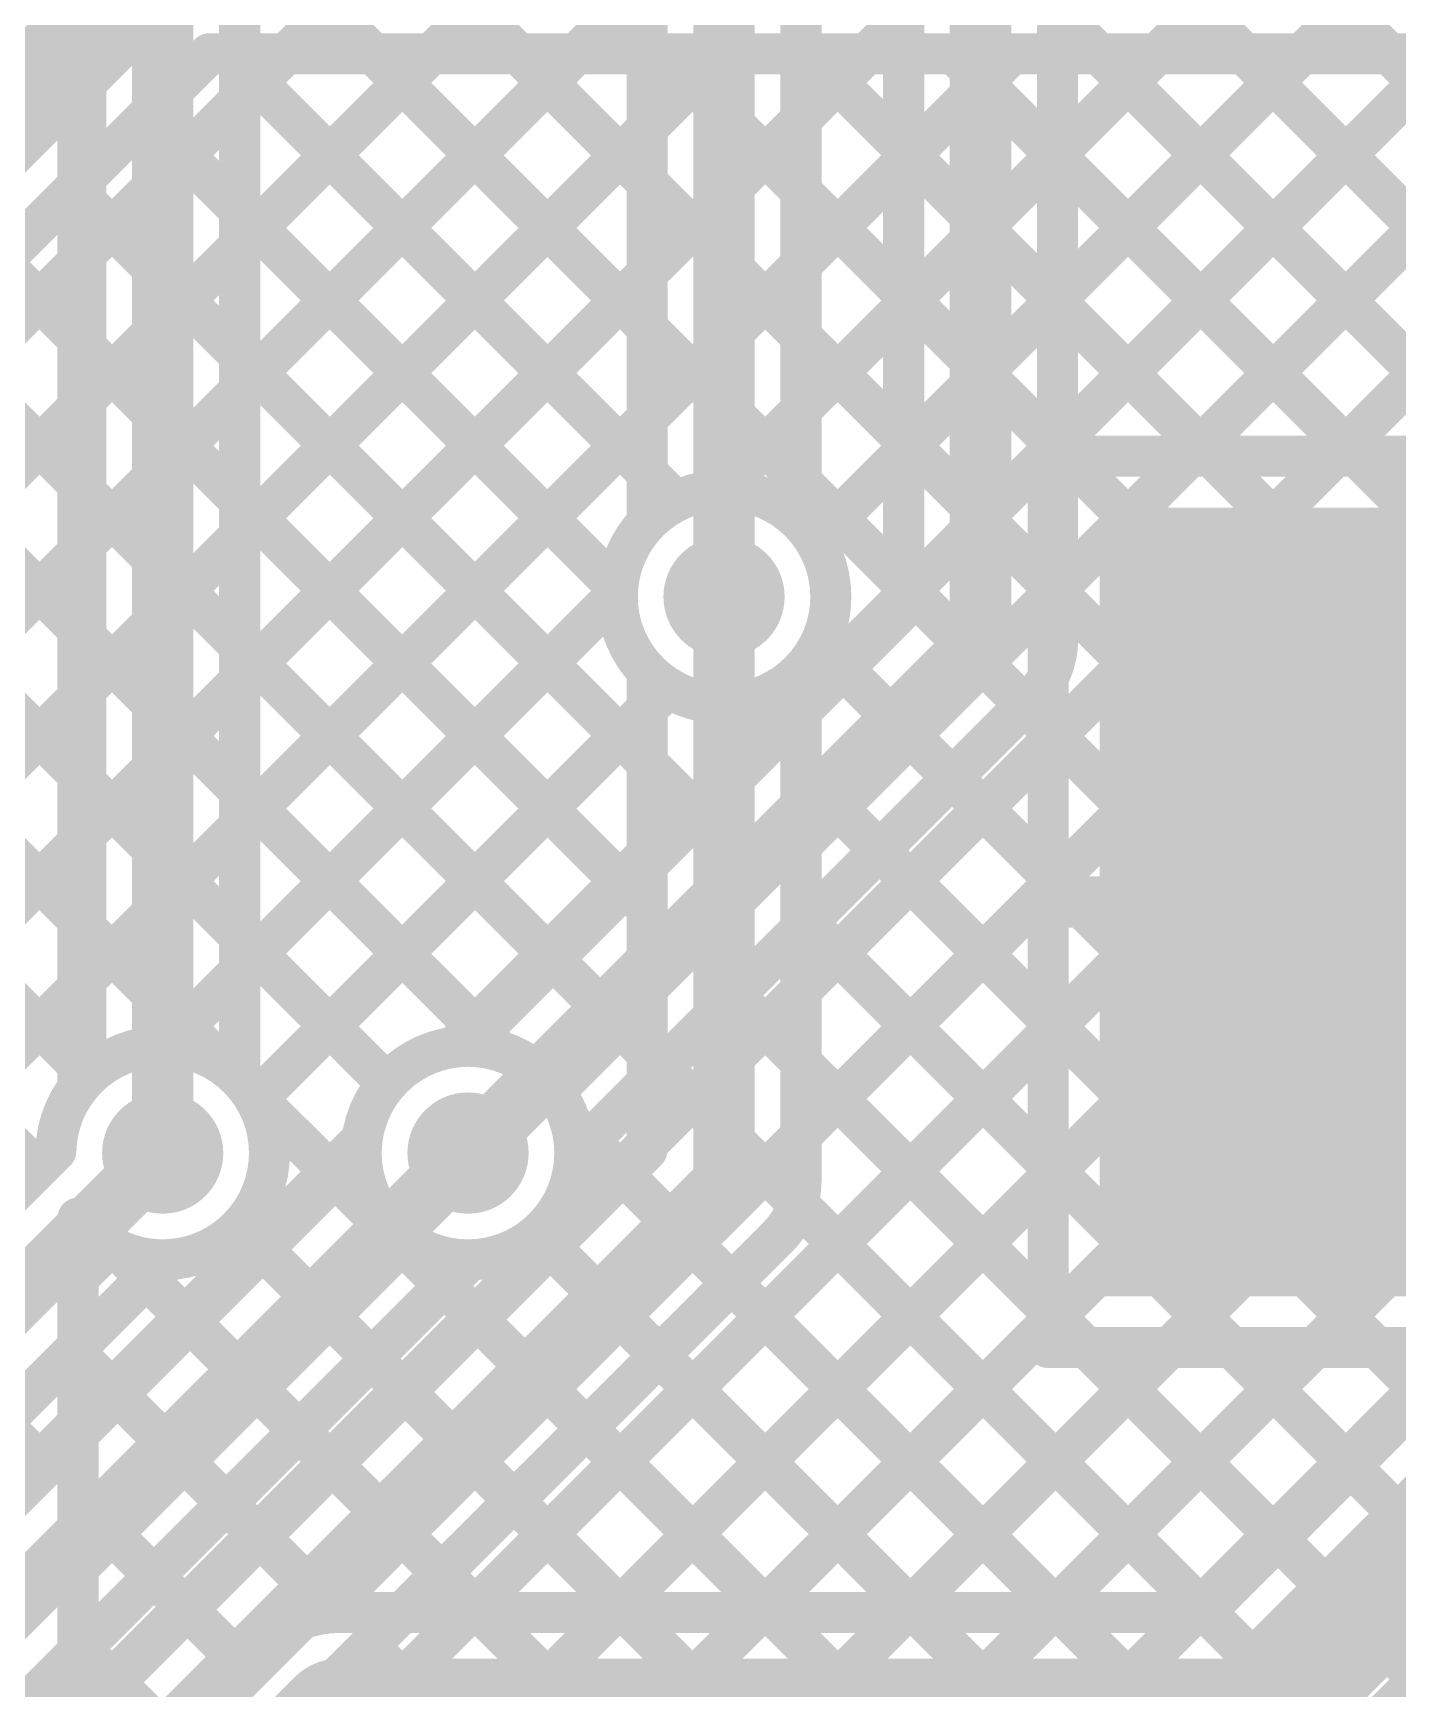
# Model space of a CAD drawing. Header units: millimetres. Extents: x -0.08 to 7.12, y -0.08 to 3.98.
# Drawn here: x 3.9977 to 4.2637, y 3.0426 to 3.3652 of the extents above; entities that cross this region are included whole.
import ezdxf

# ---------------------------------------------------------------- set-up
doc = ezdxf.new("R2010")
doc.units = ezdxf.units.MM
doc.header["$MEASUREMENT"] = 0
for name, color, linetype in [('BottomLayer', 5, 'Continuous'), ('TopLayer', 1, 'Continuous'), ('TopPaste', 8, 'Continuous'), ('TopSolder', 216, 'Continuous'), ('ViaHoleLayer', 16, 'Continuous')]:
    doc.layers.add(name, color=color, linetype=linetype)

# ---------------------------------------------------------------- blocks, each defined once
blk = doc.blocks.new('41_SMD_UFL_MODULE_39')
at = {"layer": 'TopLayer'}
blk.add_hatch(color=1, dxfattribs=at).paths.add_polyline_path([(-0.13189, 0.12244), (0.01378, 0.12244), (0.01378, -0.02323), (-0.13189, -0.02323)])
at = {"layer": 'TopPaste'}
blk.add_hatch(color=8, dxfattribs=at).paths.add_polyline_path([(-0.13189, 0.12244), (0.01378, 0.12244), (0.01378, -0.02323), (-0.13189, -0.02323)])
at = {"layer": 'TopSolder'}
blk.add_hatch(color=216, dxfattribs=at).paths.add_polyline_path([(-0.13589, 0.12644), (0.01778, 0.12644), (0.01778, -0.02723), (-0.13589, -0.02723)])

msp = doc.modelspace()

# ---------------------------------------------------------------- hatches: boundary and pattern name
at = {"layer": 'BottomLayer'}
h = msp.add_hatch(color=5, dxfattribs=at)
edge = h.paths.add_edge_path()
edge.add_arc((4.13239, 3.25539), 0.01181, 0, 360)
h = msp.add_hatch(color=5, dxfattribs=at)
edge = h.paths.add_edge_path()
edge.add_arc((4.023, 3.147), 0.01181, 0, 360)
h = msp.add_hatch(color=5, dxfattribs=at)
edge = h.paths.add_edge_path()
edge.add_arc((4.0825, 3.147), 0.01181, 0, 360)
at = {"layer": 'TopLayer'}
h = msp.add_hatch(color=1, dxfattribs=at)
edge = h.paths.add_edge_path()
edge.add_arc((4.13239, 3.25539), 0.01181, 0, 360)
h = msp.add_hatch(color=1, dxfattribs=at)
edge = h.paths.add_edge_path()
edge.add_arc((4.023, 3.147), 0.01181, 0, 360)
h = msp.add_hatch(color=1, dxfattribs=at)
edge = h.paths.add_edge_path()
edge.add_arc((4.0825, 3.147), 0.01181, 0, 360)
at = {"layer": 'ViaHoleLayer'}
h = msp.add_hatch(color=16, dxfattribs=at)
edge = h.paths.add_edge_path()
edge.add_arc((4.13239, 3.25539), 0.00591, 0, 360)
h = msp.add_hatch(color=16, dxfattribs=at)
edge = h.paths.add_edge_path()
edge.add_arc((4.023, 3.147), 0.00591, 0, 360)
h = msp.add_hatch(color=16, dxfattribs=at)
edge = h.paths.add_edge_path()
edge.add_arc((4.0825, 3.147), 0.00591, 0, 360)

# ---------------------------------------------------------------- linework, layer by layer
at = {"layer": 'BottomLayer'}
for points, const_width in [([(4.08276, 3.0575), (4.80126, 3.776)], 0.008), ([(4.11105, 3.0575), (4.82955, 3.776)], 0.008), ([(4.13933, 3.0575), (4.85783, 3.776)], 0.008), ([(4.16761, 3.0575), (4.88611, 3.776)], 0.008), ([(4.1959, 3.0575), (4.9144, 3.776)], 0.008), ([(4.0065, 3.03781), (4.60198, 3.63329)], 0.008), ([(4.19739, 3.34184), (4.48885, 3.63329)], 0.008), ([(4.19739, 3.28527), (4.54542, 3.63329)], 0.008), ([(4.19739, 3.31355), (4.51713, 3.63329)], 0.008), ([(4.19739, 3.25699), (4.5737, 3.63329)], 0.008), ([(4.05423, 3.05725), (4.62616, 3.62918)], 0.008), ([(4.13239, 3.25539), (4.13239, 3.55168)], 0.012), ([(4.18239, 3.24689), (4.18239, 3.55168)], 0.012), ([(4.0065, 3.15968), (4.0065, 3.54346)], 0.008), ([(4.11739, 3.26982), (4.11739, 3.53726)], 0.008), ([(4.14739, 3.26982), (4.14739, 3.53726)], 0.008), ([(4.16739, 3.25311), (4.16739, 3.53726)], 0.008), ([(4.19739, 3.24689), (4.19739, 3.53726)], 0.008), ([(4.008, 3.16143), (4.008, 3.533)], 0.008), ([(4.023, 3.147), (4.023, 3.533)], 0.012), ([(4.038, 3.16143), (4.038, 3.52679)], 0.008), ([(4.038, 3.44382), (4.11739, 3.36443)], 0.008), ([(4.038, 3.35215), (4.11739, 3.43154)], 0.008), ([(4.19739, 3.42585), (4.39592, 3.22732)], 0.008), ([(4.038, 3.41554), (4.11739, 3.33614)], 0.008), ([(4.038, 3.32387), (4.11739, 3.40326)], 0.008), ([(4.19739, 3.39756), (4.37917, 3.21579)], 0.008), ([(4.038, 3.38725), (4.11739, 3.30786)], 0.008), ([(4.038, 3.29558), (4.11739, 3.37498)], 0.008), ([(4.14739, 3.34841), (4.16739, 3.36841)], 0.008), ([(4.19739, 3.36928), (4.36763, 3.19904)], 0.008), ([(4.14739, 3.36271), (4.16739, 3.34271)], 0.008), ([(4.038, 3.35897), (4.11739, 3.27957)], 0.008), ([(4.038, 3.2673), (4.11739, 3.34669)], 0.008), ([(4.14739, 3.32012), (4.16739, 3.34012)], 0.008), ([(4.19739, 3.341), (4.35349, 3.1849)], 0.008), ([(4.14739, 3.33443), (4.16739, 3.31443)], 0.008), ([(4.038, 3.33068), (4.11165, 3.25704)], 0.008), ([(4.038, 3.23901), (4.11739, 3.31841)], 0.008), ([(4.14739, 3.29184), (4.16739, 3.31184)], 0.008), ([(4.19739, 3.31271), (4.33935, 3.17076)], 0.008), ([(4.14739, 3.30614), (4.16739, 3.28614)], 0.008), ([(4.038, 3.3024), (4.12734, 3.21306)], 0.008), ([(4.038, 3.21073), (4.11739, 3.29012)], 0.008), ([(4.19739, 3.28443), (4.32521, 3.15661)], 0.008), ([(4.15013, 3.26629), (4.16739, 3.28355)], 0.008), ([(4.14739, 3.27786), (4.16739, 3.25786)], 0.008), ([(4.038, 3.27411), (4.1132, 3.19891)], 0.008), ([(4.038, 3.18244), (4.11159, 3.25604)], 0.008), ([(4.07975, 3.16763), (4.16739, 3.25527)], 0.008), ([(4.19739, 3.25614), (4.31107, 3.14247)], 0.008), ([(4.08209, 3.16781), (4.16739, 3.25311)], 0.008), ([(4.0825, 3.147), (4.18239, 3.24689)], 0.012), ([(4.038, 3.24583), (4.09906, 3.18477)], 0.008), ([(4.15097, 3.246), (4.15563, 3.24134)], 0.008), ([(4.0411, 3.15726), (4.1215, 3.23766)], 0.008), ([(4.10331, 3.14659), (4.19299, 3.23628)], 0.008), ([(4.13404, 3.23465), (4.14149, 3.2272)], 0.008), ([(4.19098, 3.23427), (4.29692, 3.12833)], 0.008), ([(4.17684, 3.22013), (4.28278, 3.11419)], 0.008), ([(4.038, 3.21755), (4.08492, 3.17063)], 0.008), ([(4.1627, 3.20598), (4.26864, 3.10004)], 0.008), ([(4.22418, 3.0575), (4.36836, 3.20167)], 0.008), ([(4.235, 3.036), (4.393, 3.194)], 0.025), ([(4.22609, 3.0575), (4.3677, 3.1991)], 0.008), ([(4.14856, 3.19184), (4.2545, 3.0859)], 0.008), ([(4.038, 3.18926), (4.06671, 3.16055)], 0.008), ([(4.13441, 3.1777), (4.24035, 3.07176)], 0.008), ([(4.12027, 3.16356), (4.22621, 3.05762)], 0.008), ([(4.04006, 3.15891), (4.14148, 3.0575)], 0.008), ([(4.0065, 3.09438), (4.06187, 3.14975)], 0.008), ([(4.10613, 3.14942), (4.19805, 3.0575)], 0.008), ([(4.0065, 3.01541), (4.0065, 3.13432)], 0.008), ([(4.03806, 3.13264), (4.11319, 3.0575)], 0.008), ([(4.0065, 3.06609), (4.07045, 3.13004)], 0.008), ([(4.09605, 3.13121), (4.16976, 3.0575)], 0.008), ([(4.0065, 3.12266), (4.01274, 3.1289)], 0.008), ([(4.01433, 3.12808), (4.08491, 3.0575)], 0.008), ([(4.0065, 3.10762), (4.05664, 3.05748)], 0.008), ([(4.0065, 3.07934), (4.03847, 3.04737)], 0.008), ([(4.0575, 3.0575), (4.22609, 3.0575)], 0.008), ([(4.0065, 3.01541), (4.0423, 3.0512)], 0.008), ([(4.0065, 3.05106), (4.02433, 3.03323)], 0.008), ([(3.985, 2.9635), (4.0575, 3.036)], 0.025), ([(4.0575, 3.036), (4.235, 3.036)], 0.025)]:
    msp.add_lwpolyline(points, dxfattribs=dict(at, const_width=const_width))
for points, const_width in [([(4.16539, 3.36841, 1), (4.16939, 3.36841, 1)], 0.004), ([(4.11539, 3.36443, 1), (4.11939, 3.36443, 1)], 0.004), ([(4.14539, 3.36271, 1), (4.14939, 3.36271, 1)], 0.004), ([(4.036, 3.35897, 1), (4.04, 3.35897, 1)], 0.004), ([(4.036, 3.35215, 1), (4.04, 3.35215, 1)], 0.004), ([(4.14539, 3.34841, 1), (4.14939, 3.34841, 1)], 0.004), ([(4.11539, 3.34669, 1), (4.11939, 3.34669, 1)], 0.004), ([(4.16539, 3.34271, 1), (4.16939, 3.34271, 1)], 0.004), ([(4.16539, 3.34012, 1), (4.16939, 3.34012, 1)], 0.004), ([(4.19539, 3.34184, 1), (4.19939, 3.34184, 1)], 0.004), ([(4.19539, 3.341, 1), (4.19939, 3.341, 1)], 0.004), ([(4.11539, 3.33614, 1), (4.11939, 3.33614, 1)], 0.004), ([(4.14539, 3.33443, 1), (4.14939, 3.33443, 1)], 0.004), ([(4.036, 3.33068, 1), (4.04, 3.33068, 1)], 0.004), ([(4.036, 3.32387, 1), (4.04, 3.32387, 1)], 0.004), ([(4.14539, 3.32012, 1), (4.14939, 3.32012, 1)], 0.004), ([(4.11539, 3.31841, 1), (4.11939, 3.31841, 1)], 0.004), ([(4.16539, 3.31443, 1), (4.16939, 3.31443, 1)], 0.004), ([(4.19539, 3.31355, 1), (4.19939, 3.31355, 1)], 0.004), ([(4.16539, 3.31184, 1), (4.16939, 3.31184, 1)], 0.004), ([(4.19539, 3.31271, 1), (4.19939, 3.31271, 1)], 0.004), ([(4.11539, 3.30786, 1), (4.11939, 3.30786, 1)], 0.004), ([(4.14539, 3.30614, 1), (4.14939, 3.30614, 1)], 0.004), ([(4.036, 3.3024, 1), (4.04, 3.3024, 1)], 0.004), ([(4.036, 3.29558, 1), (4.04, 3.29558, 1)], 0.004), ([(4.14539, 3.29184, 1), (4.14939, 3.29184, 1)], 0.004), ([(4.11539, 3.29012, 1), (4.11939, 3.29012, 1)], 0.004), ([(4.16539, 3.28614, 1), (4.16939, 3.28614, 1)], 0.004), ([(4.19539, 3.28527, 1), (4.19939, 3.28527, 1)], 0.004), ([(4.19539, 3.28443, 1), (4.19939, 3.28443, 1)], 0.004), ([(4.16539, 3.28355, 1), (4.16939, 3.28355, 1)], 0.004), ([(4.11539, 3.27957, 1), (4.11939, 3.27957, 1)], 0.004), ([(4.14539, 3.27786, 1), (4.14939, 3.27786, 1)], 0.004), ([(4.036, 3.27411, 1), (4.04, 3.27411, 1)], 0.004), ([(4.11539, 3.26982, 1), (4.11939, 3.26982, 1)], 0.004), ([(4.11539, 3.26982, 1), (4.11939, 3.26982, 1)], 0.004), ([(4.14539, 3.26982, 1), (4.14939, 3.26982, 1)], 0.004), ([(4.14539, 3.26982, 1), (4.14939, 3.26982, 1)], 0.004), ([(4.036, 3.2673, 1), (4.04, 3.2673, 1)], 0.004), ([(4.14813, 3.26629, 1), (4.15213, 3.26629, 1)], 0.004), ([(4.10959, 3.25604, 1), (4.11359, 3.25604, 1)], 0.004), ([(4.10965, 3.25704, 1), (4.11365, 3.25704, 1)], 0.004), ([(4.12939, 3.25539, 1), (4.13539, 3.25539, 1)], 0.006), ([(4.1512, 3.25539, 1), (4.1552, 3.25539, 1)], 0.004), ([(4.1512, 3.25539, 1), (4.1552, 3.25539, 1)], 0.004), ([(4.16539, 3.25786, 1), (4.16939, 3.25786, 1)], 0.004), ([(4.16539, 3.25527, 1), (4.16939, 3.25527, 1)], 0.004), ([(4.19539, 3.25699, 1), (4.19939, 3.25699, 1)], 0.004), ([(4.19539, 3.25614, 1), (4.19939, 3.25614, 1)], 0.004), ([(4.16539, 3.25311, 1), (4.16939, 3.25311, 1)], 0.004), ([(4.16539, 3.25311, 1), (4.16939, 3.25311, 1)], 0.004), ([(4.17939, 3.24689, 1), (4.18539, 3.24689, 1)], 0.006), ([(4.17939, 3.24689, 1), (4.18539, 3.24689, 1)], 0.006), ([(4.036, 3.24583, 1), (4.04, 3.24583, 1)], 0.004), ([(4.14897, 3.246, 1), (4.15297, 3.246, 1)], 0.004), ([(4.19539, 3.24689, 1), (4.19939, 3.24689, 1)], 0.004), ([(4.19539, 3.24689, 1), (4.19939, 3.24689, 1)], 0.004), ([(4.19539, 3.24689, 1), (4.19939, 3.24689, 1)], 0.004), ([(4.036, 3.23901, 1), (4.04, 3.23901, 1)], 0.004), ([(4.15363, 3.24134, 1), (4.15763, 3.24134, 1)], 0.004), ([(4.1195, 3.23766, 1), (4.1235, 3.23766, 1)], 0.004), ([(4.19099, 3.23628, 1), (4.19499, 3.23628, 1)], 0.004), ([(4.191, 3.23629, 1), (4.195, 3.23629, 1)], 0.004), ([(4.19101, 3.23629, 1), (4.19501, 3.23629, 1)], 0.004), ([(4.13204, 3.23465, 1), (4.13604, 3.23465, 1)], 0.004), ([(4.18898, 3.23427, 1), (4.19298, 3.23427, 1)], 0.004), ([(4.13949, 3.2272, 1), (4.14349, 3.2272, 1)], 0.004), ([(4.17484, 3.22013, 1), (4.17884, 3.22013, 1)], 0.004), ([(4.036, 3.21755, 1), (4.04, 3.21755, 1)], 0.004), ([(4.12534, 3.21306, 1), (4.12934, 3.21306, 1)], 0.004), ([(4.036, 3.21073, 1), (4.04, 3.21073, 1)], 0.004), ([(4.1607, 3.20598, 1), (4.1647, 3.20598, 1)], 0.004), ([(4.1112, 3.19891, 1), (4.1152, 3.19891, 1)], 0.004), ([(4.14656, 3.19184, 1), (4.15056, 3.19184, 1)], 0.004), ([(4.036, 3.18926, 1), (4.04, 3.18926, 1)], 0.004), ([(4.09706, 3.18477, 1), (4.10106, 3.18477, 1)], 0.004), ([(4.036, 3.18244, 1), (4.04, 3.18244, 1)], 0.004), ([(4.13241, 3.1777, 1), (4.13641, 3.1777, 1)], 0.004), ([(4.08009, 3.16781, 1), (4.08409, 3.16781, 1)], 0.004), ([(4.08009, 3.16781, 1), (4.08409, 3.16781, 1)], 0.004), ([(4.08292, 3.17063, 1), (4.08692, 3.17063, 1)], 0.004), ([(4.07775, 3.16763, 1), (4.08175, 3.16763, 1)], 0.004), ([(4.006, 3.16143, 1), (4.01, 3.16143, 1)], 0.004), ([(4.036, 3.16143, 1), (4.04, 3.16143, 1)], 0.004), ([(4.036, 3.16143, 1), (4.04, 3.16143, 1)], 0.004), ([(4.11827, 3.16356, 1), (4.12227, 3.16356, 1)], 0.004), ([(4.0045, 3.15968, 1), (4.0085, 3.15968, 1)], 0.004), ([(4.03806, 3.15891, 1), (4.04206, 3.15891, 1)], 0.004), ([(4.06471, 3.16055, 1), (4.06871, 3.16055, 1)], 0.004), ([(4.0391, 3.15726, 1), (4.0431, 3.15726, 1)], 0.004), ([(4.02, 3.147, 1), (4.026, 3.147, 1)], 0.006), ([(4.05987, 3.14975, 1), (4.06387, 3.14975, 1)], 0.004), ([(4.0795, 3.147, 1), (4.0855, 3.147, 1)], 0.006), ([(4.10413, 3.14942, 1), (4.10813, 3.14942, 1)], 0.004), ([(4.04181, 3.147, 1), (4.04581, 3.147, 1)], 0.004), ([(4.04181, 3.147, 1), (4.04581, 3.147, 1)], 0.004), ([(4.10131, 3.14659, 1), (4.10531, 3.14659, 1)], 0.004), ([(4.10131, 3.14659, 1), (4.10531, 3.14659, 1)], 0.004), ([(4.0045, 3.13432, 1), (4.0085, 3.13432, 1)], 0.004), ([(4.0045, 3.13432, 1), (4.0085, 3.13432, 1)], 0.004), ([(4.03606, 3.13264, 1), (4.04006, 3.13264, 1)], 0.004), ([(4.06845, 3.13004, 1), (4.07245, 3.13004, 1)], 0.004), ([(4.09405, 3.13121, 1), (4.09805, 3.13121, 1)], 0.004), ([(4.01074, 3.1289, 1), (4.01474, 3.1289, 1)], 0.004), ([(4.01233, 3.12808, 1), (4.01633, 3.12808, 1)], 0.004), ([(4.0045, 3.12266, 1), (4.0085, 3.12266, 1)], 0.004), ([(4.0045, 3.10762, 1), (4.0085, 3.10762, 1)], 0.004), ([(4.0045, 3.09438, 1), (4.0085, 3.09438, 1)], 0.004), ([(4.2525, 3.0859, 1), (4.2565, 3.0859, 1)], 0.004), ([(4.0045, 3.07934, 1), (4.0085, 3.07934, 1)], 0.004), ([(4.23835, 3.07176, 1), (4.24235, 3.07176, 1)], 0.004), ([(4.0045, 3.06609, 1), (4.0085, 3.06609, 1)], 0.004), ([(4.05223, 3.05725, 1), (4.05623, 3.05725, 1)], 0.004), ([(4.05464, 3.05748, 1), (4.05864, 3.05748, 1)], 0.004), ([(4.0555, 3.0575, 1), (4.0595, 3.0575, 1)], 0.004), ([(4.0555, 3.0575, 1), (4.0595, 3.0575, 1)], 0.004), ([(4.0555, 3.0575, 1), (4.0595, 3.0575, 1)], 0.004), ([(4.08076, 3.0575, 1), (4.08476, 3.0575, 1)], 0.004), ([(4.08291, 3.0575, 1), (4.08691, 3.0575, 1)], 0.004), ([(4.10905, 3.0575, 1), (4.11305, 3.0575, 1)], 0.004), ([(4.11119, 3.0575, 1), (4.11519, 3.0575, 1)], 0.004), ([(4.13733, 3.0575, 1), (4.14133, 3.0575, 1)], 0.004), ([(4.13948, 3.0575, 1), (4.14348, 3.0575, 1)], 0.004), ([(4.16561, 3.0575, 1), (4.16961, 3.0575, 1)], 0.004), ([(4.16776, 3.0575, 1), (4.17176, 3.0575, 1)], 0.004), ([(4.1939, 3.0575, 1), (4.1979, 3.0575, 1)], 0.004), ([(4.19605, 3.0575, 1), (4.20005, 3.0575, 1)], 0.004), ([(4.22218, 3.0575, 1), (4.22618, 3.0575, 1)], 0.004), ([(4.22409, 3.0575, 1), (4.22809, 3.0575, 1)], 0.004), ([(4.22409, 3.0575, 1), (4.22809, 3.0575, 1)], 0.004), ([(4.22421, 3.05762, 1), (4.22821, 3.05762, 1)], 0.004), ([(4.0045, 3.05106, 1), (4.0085, 3.05106, 1)], 0.004), ([(4.0403, 3.0512, 1), (4.0443, 3.0512, 1)], 0.004), ([(4.0403, 3.0512, 1), (4.0443, 3.0512, 1)], 0.004), ([(4.0403, 3.0512, 1), (4.0443, 3.0512, 1)], 0.004), ([(4.03647, 3.04737, 1), (4.04047, 3.04737, 1)], 0.004), ([(4.05125, 3.036, 1), (4.06375, 3.036, 1)], 0.0125), ([(4.05125, 3.036, 1), (4.06375, 3.036, 1)], 0.0125), ([(4.22875, 3.036, 1), (4.24125, 3.036, 1)], 0.0125), ([(4.22875, 3.036, 1), (4.24125, 3.036, 1)], 0.0125)]:
    msp.add_lwpolyline(points, format="xyb", close=True, dxfattribs=dict(at, const_width=const_width))
at = {"layer": 'BottomLayer', "const_width": 0.008}
for points in [[(4.1532, 3.25539, -1.480911), (4.11739, 3.26982)], [(4.14739, 3.26982, -0.193845), (4.1532, 3.25539)], [(4.19739, 3.24689, -0.198912), (4.193, 3.23629)], [(4.19739, 3.24689, -0.198764), (4.19301, 3.23629)], [(4.10331, 3.14659, -2.349107), (4.08209, 3.16781)], [(4.038, 3.16143, -0.193845), (4.04381, 3.147)], [(4.04381, 3.147, -0.716277), (4.0065, 3.13432)], [(4.0423, 3.0512, -0.198912), (4.0575, 3.0575)], [(4.0423, 3.0512, -0.198912), (4.0575, 3.0575)]]:
    msp.add_lwpolyline(points, format="xyb", dxfattribs=at)
at = {"layer": 'TopLayer'}
for points, const_width in [([(3.892, 3.248), (4.0242, 3.3802)], 0.02), ([(3.81628, 3.13043), (4.04705, 3.3612)], 0.008), ([(3.84456, 3.13043), (4.07533, 3.3612)], 0.008), ([(3.87284, 3.13043), (4.10362, 3.3612)], 0.008), ([(3.90346, 3.13276), (4.1319, 3.3612)], 0.008), ([(3.91144, 3.24057), (4.03207, 3.3612)], 0.008), ([(3.91275, 3.11376), (4.16018, 3.3612)], 0.008), ([(3.91833, 3.09106), (4.18847, 3.3612)], 0.008), ([(4.03207, 3.3612), (4.64308, 3.3612)], 0.008), ([(4.03577, 3.3612), (4.123, 3.27397)], 0.008), ([(4.06405, 3.3612), (4.19556, 3.22969)], 0.008), ([(4.09234, 3.3612), (4.19556, 3.25798)], 0.008), ([(4.12062, 3.3612), (4.19904, 3.28278)], 0.008), ([(4.13175, 3.27619), (4.21675, 3.3612)], 0.008), ([(4.14739, 3.23527), (4.27332, 3.3612)], 0.008), ([(4.14891, 3.3612), (4.22733, 3.28278)], 0.008), ([(4.15013, 3.26629), (4.24504, 3.3612)], 0.008), ([(4.17719, 3.3612), (4.25561, 3.28278)], 0.008), ([(4.20548, 3.3612), (4.28389, 3.28278)], 0.008), ([(4.22319, 3.28278), (4.30161, 3.3612)], 0.008), ([(4.23376, 3.3612), (4.31218, 3.28278)], 0.008), ([(4.25147, 3.28278), (4.32989, 3.3612)], 0.008), ([(4.26205, 3.3612), (4.34046, 3.28278)], 0.008), ([(4.01978, 3.34891), (4.11165, 3.25704)], 0.008), ([(4.00563, 3.33476), (4.11739, 3.22301)], 0.008), ([(3.99149, 3.32062), (4.11739, 3.19472)], 0.008), ([(3.97735, 3.30648), (4.11739, 3.16644)], 0.008), ([(3.96321, 3.29234), (4.08867, 3.16688)], 0.008), ([(4.19556, 3.28278), (4.36923, 3.28278)], 0.008), ([(4.19556, 3.10911), (4.19556, 3.28278)], 0.008), ([(3.94907, 3.2782), (4.06671, 3.16055)], 0.008), ([(3.93492, 3.26405), (4.03491, 3.16406)], 0.008), ([(4.02336, 3.16781), (4.11159, 3.25604)], 0.008), ([(4.13239, 3.14139), (4.13239, 3.25539)], 0.012), ([(4.14739, 3.20699), (4.19556, 3.25515)], 0.008), ([(3.92078, 3.24991), (4.00864, 3.16206)], 0.008), ([(4.15097, 3.246), (4.19556, 3.20141)], 0.008), ([(4.11739, 3.14761), (4.11739, 3.24097)], 0.008), ([(4.14739, 3.14139), (4.14739, 3.24097)], 0.008), ([(3.90787, 3.23454), (3.9986, 3.14381)], 0.008), ([(4.0411, 3.15726), (4.11739, 3.23355)], 0.008), ([(4.14739, 3.1787), (4.19556, 3.22687)], 0.008), ([(4.14739, 3.22129), (4.19556, 3.17312)], 0.008), ([(4.07975, 3.16763), (4.11739, 3.20527)], 0.008), ([(4.14739, 3.15042), (4.19556, 3.19858)], 0.008), ([(4.19956, 3.19594), (4.28239, 3.19594)], 0.01), ([(4.14739, 3.19301), (4.19556, 3.14484)], 0.008), ([(4.09946, 3.15906), (4.11739, 3.17699)], 0.008), ([(4.01126, 2.986), (4.19556, 3.1703)], 0.008), ([(4.14739, 3.16472), (4.19556, 3.11656)], 0.008), ([(4.04006, 3.15891), (4.05663, 3.14235)], 0.008), ([(4.10238, 3.15317), (4.11267, 3.14288)], 0.008), ([(3.95206, 3.07606), (4.023, 3.147)], 0.012), ([(3.96381, 3.05169), (4.06187, 3.14975)], 0.008), ([(3.97219, 3.03669), (4.0825, 3.147)], 0.012), ([(3.98101, 3.01232), (4.11739, 3.1487)], 0.008), ([(3.94584, 3.09106), (4.00219, 3.14741)], 0.008), ([(3.96597, 3.05169), (4.06169, 3.14741)], 0.008), ([(3.9821, 3.01232), (4.11739, 3.14761)], 0.008), ([(3.98832, 2.99732), (4.13239, 3.14139)], 0.012), ([(4.03955, 2.986), (4.19556, 3.14201)], 0.008), ([(4.14676, 3.13707), (4.33479, 2.94904)], 0.008), ([(4.03806, 3.13264), (4.04249, 3.1282)], 0.008), ([(3.99893, 2.98671), (4.14299, 3.13078)], 0.008), ([(4.09605, 3.13121), (4.09852, 3.12874)], 0.008), ([(3.96267, 3.06545), (4.02341, 3.12619)], 0.008), ([(3.9828, 3.02608), (4.08291, 3.12619)], 0.008), ([(4.01981, 3.1226), (4.02835, 3.11406)], 0.008), ([(4.07785, 3.12113), (4.08438, 3.1146)], 0.008), ([(4.13388, 3.12167), (4.30651, 2.94904)], 0.008), ([(4.19556, 3.11656), (4.203, 3.10911)], 0.008), ([(4.063, 2.98117), (4.19556, 3.11373)], 0.008), ([(4.00567, 3.10846), (4.01421, 3.09992)], 0.008), ([(4.063, 2.95289), (4.21922, 3.10911)], 0.008), ([(4.0637, 3.10699), (4.07024, 3.10045)], 0.008), ([(4.08744, 2.94904), (4.24751, 3.10911)], 0.008), ([(4.11572, 2.94904), (4.27579, 3.10911)], 0.008), ([(4.11974, 3.10752), (4.27822, 2.94904)], 0.008), ([(4.14401, 2.94904), (4.30408, 3.10911)], 0.008), ([(4.17229, 2.94904), (4.33236, 3.10911)], 0.008), ([(4.19556, 3.10911), (4.36923, 3.10911)], 0.008), ([(4.203, 3.10911), (4.36308, 2.94904)], 0.008), ([(4.23129, 3.10911), (4.39136, 2.94904)], 0.008), ([(4.25957, 3.10911), (4.41964, 2.94904)], 0.008), ([(3.99153, 3.09431), (4.00006, 3.08578)], 0.008), ([(4.04956, 3.09285), (4.0561, 3.08631)], 0.008), ([(4.1056, 3.09338), (4.24994, 2.94904)], 0.008), ([(4.03542, 3.07871), (4.04196, 3.07217)], 0.008), ([(4.09145, 3.07924), (4.22165, 2.94904)], 0.008), ([(4.02128, 3.06456), (4.02781, 3.05803)], 0.008), ([(4.07731, 3.0651), (4.19337, 2.94904)], 0.008), ([(4.00713, 3.05042), (4.01367, 3.04388)], 0.008), ([(4.06317, 3.05096), (4.16509, 2.94904)], 0.008)]:
    msp.add_lwpolyline(points, dxfattribs=dict(at, const_width=const_width))
for points, const_width in [([(4.03007, 3.3612, 1), (4.03407, 3.3612, 1)], 0.004), ([(4.03007, 3.3612, 1), (4.03407, 3.3612, 1)], 0.004), ([(4.03377, 3.3612, 1), (4.03777, 3.3612, 1)], 0.004), ([(4.04505, 3.3612, 1), (4.04905, 3.3612, 1)], 0.004), ([(4.06205, 3.3612, 1), (4.06606, 3.3612, 1)], 0.004), ([(4.07333, 3.3612, 1), (4.07733, 3.3612, 1)], 0.004), ([(4.09034, 3.3612, 1), (4.09434, 3.3612, 1)], 0.004), ([(4.10162, 3.3612, 1), (4.10562, 3.3612, 1)], 0.004), ([(4.11862, 3.3612, 1), (4.12262, 3.3612, 1)], 0.004), ([(4.1299, 3.3612, 1), (4.1339, 3.3612, 1)], 0.004), ([(4.14691, 3.3612, 1), (4.15091, 3.3612, 1)], 0.004), ([(4.15818, 3.3612, 1), (4.16218, 3.3612, 1)], 0.004), ([(4.17519, 3.3612, 1), (4.17919, 3.3612, 1)], 0.004), ([(4.18647, 3.3612, 1), (4.19047, 3.3612, 1)], 0.004), ([(4.20348, 3.3612, 1), (4.20748, 3.3612, 1)], 0.004), ([(4.21475, 3.3612, 1), (4.21875, 3.3612, 1)], 0.004), ([(4.23176, 3.3612, 1), (4.23576, 3.3612, 1)], 0.004), ([(4.24304, 3.3612, 1), (4.24704, 3.3612, 1)], 0.004), ([(4.26005, 3.3612, 1), (4.26405, 3.3612, 1)], 0.004), ([(4.01778, 3.34891, 1), (4.02178, 3.34891, 1)], 0.004), ([(4.00363, 3.33476, 1), (4.00763, 3.33476, 1)], 0.004), ([(4.19356, 3.28278, 1), (4.19756, 3.28278, 1)], 0.004), ([(4.19356, 3.28278, 1), (4.19756, 3.28278, 1)], 0.004), ([(4.19704, 3.28278, 1), (4.20104, 3.28278, 1)], 0.004), ([(4.22119, 3.28278, 1), (4.22519, 3.28278, 1)], 0.004), ([(4.22533, 3.28278, 1), (4.22933, 3.28278, 1)], 0.004), ([(4.24947, 3.28278, 1), (4.25347, 3.28278, 1)], 0.004), ([(4.25361, 3.28278, 1), (4.25761, 3.28278, 1)], 0.004), ([(4.12975, 3.27619, 1), (4.13375, 3.27619, 1)], 0.004), ([(4.121, 3.27397, 1), (4.125, 3.27397, 1)], 0.004), ([(4.14813, 3.26629, 1), (4.15213, 3.26629, 1)], 0.004), ([(4.19356, 3.25798, 1), (4.19756, 3.25798, 1)], 0.004), ([(4.10959, 3.25604, 1), (4.11359, 3.25604, 1)], 0.004), ([(4.10965, 3.25704, 1), (4.11365, 3.25704, 1)], 0.004), ([(4.12939, 3.25539, 1), (4.13539, 3.25539, 1)], 0.006), ([(4.1512, 3.25539, 1), (4.1552, 3.25539, 1)], 0.004), ([(4.1512, 3.25539, 1), (4.1552, 3.25539, 1)], 0.004), ([(4.19356, 3.25515, 1), (4.19756, 3.25515, 1)], 0.004), ([(4.14897, 3.246, 1), (4.15297, 3.246, 1)], 0.004), ([(4.11539, 3.24097, 1), (4.11939, 3.24097, 1)], 0.004), ([(4.11539, 3.24097, 1), (4.11939, 3.24097, 1)], 0.004), ([(4.14539, 3.24097, 1), (4.14939, 3.24097, 1)], 0.004), ([(4.14539, 3.24097, 1), (4.14939, 3.24097, 1)], 0.004), ([(4.11539, 3.23355, 1), (4.11939, 3.23355, 1)], 0.004), ([(4.14539, 3.23527, 1), (4.14939, 3.23527, 1)], 0.004), ([(4.19356, 3.22969, 1), (4.19756, 3.22969, 1)], 0.004), ([(4.19356, 3.22687, 1), (4.19756, 3.22687, 1)], 0.004), ([(4.11539, 3.22301, 1), (4.11939, 3.22301, 1)], 0.004), ([(4.14539, 3.22129, 1), (4.14939, 3.22129, 1)], 0.004), ([(4.14539, 3.20699, 1), (4.14939, 3.20699, 1)], 0.004), ([(4.11539, 3.20527, 1), (4.11939, 3.20527, 1)], 0.004), ([(4.19356, 3.20141, 1), (4.19756, 3.20141, 1)], 0.004), ([(4.19356, 3.19858, 1), (4.19756, 3.19858, 1)], 0.004), ([(4.19706, 3.19594, 1), (4.20206, 3.19594, 1)], 0.005), ([(4.11539, 3.19472, 1), (4.11939, 3.19472, 1)], 0.004), ([(4.14539, 3.19301, 1), (4.14939, 3.19301, 1)], 0.004), ([(4.14539, 3.1787, 1), (4.14939, 3.1787, 1)], 0.004), ([(4.11539, 3.17699, 1), (4.11939, 3.17699, 1)], 0.004), ([(4.19356, 3.17312, 1), (4.19756, 3.17312, 1)], 0.004), ([(4.02136, 3.16781, 1), (4.02536, 3.16781, 1)], 0.004), ([(4.19356, 3.1703, 1), (4.19756, 3.1703, 1)], 0.004), ([(4.07775, 3.16763, 1), (4.08175, 3.16763, 1)], 0.004), ([(4.08667, 3.16688, 1), (4.09067, 3.16688, 1)], 0.004), ([(4.11539, 3.16644, 1), (4.11939, 3.16644, 1)], 0.004), ([(4.14539, 3.16472, 1), (4.14939, 3.16472, 1)], 0.004), ([(4.00664, 3.16206, 1), (4.01064, 3.16206, 1)], 0.004), ([(4.03291, 3.16406, 1), (4.03691, 3.16406, 1)], 0.004), ([(4.03806, 3.15891, 1), (4.04206, 3.15891, 1)], 0.004), ([(4.06471, 3.16055, 1), (4.06871, 3.16055, 1)], 0.004), ([(4.09746, 3.15906, 1), (4.10146, 3.15906, 1)], 0.004), ([(4.0391, 3.15726, 1), (4.0431, 3.15726, 1)], 0.004), ([(4.10038, 3.15317, 1), (4.10438, 3.15317, 1)], 0.004), ([(4.02, 3.147, 1), (4.026, 3.147, 1)], 0.006), ([(4.05987, 3.14975, 1), (4.06387, 3.14975, 1)], 0.004), ([(4.0795, 3.147, 1), (4.0855, 3.147, 1)], 0.006), ([(4.11539, 3.1487, 1), (4.11939, 3.1487, 1)], 0.004), ([(4.14539, 3.15042, 1), (4.14939, 3.15042, 1)], 0.004), ([(4.00019, 3.14741, 1), (4.00419, 3.14741, 1)], 0.004), ([(4.00019, 3.14741, 1), (4.00419, 3.14741, 1)], 0.004), ([(4.04181, 3.147, 1), (4.04581, 3.147, 1)], 0.004), ([(4.04181, 3.147, 1), (4.04581, 3.147, 1)], 0.004), ([(4.05969, 3.14741, 1), (4.06369, 3.14741, 1)], 0.004), ([(4.05969, 3.14741, 1), (4.06369, 3.14741, 1)], 0.004), ([(4.10131, 3.147, 1), (4.10531, 3.147, 1)], 0.004), ([(4.10131, 3.147, 1), (4.10531, 3.147, 1)], 0.004), ([(4.11539, 3.14761, 1), (4.11939, 3.14761, 1)], 0.004), ([(4.11539, 3.14761, 1), (4.11939, 3.14761, 1)], 0.004), ([(3.9966, 3.14381, 1), (4.0006, 3.14381, 1)], 0.004), ([(4.05463, 3.14235, 1), (4.05863, 3.14235, 1)], 0.004), ([(4.11067, 3.14288, 1), (4.11467, 3.14288, 1)], 0.004), ([(4.12939, 3.14139, 1), (4.13539, 3.14139, 1)], 0.006), ([(4.12939, 3.14139, 1), (4.13539, 3.14139, 1)], 0.006), ([(4.19356, 3.14484, 1), (4.19756, 3.14484, 1)], 0.004), ([(4.19356, 3.14201, 1), (4.19756, 3.14201, 1)], 0.004), ([(4.14539, 3.14139, 1), (4.14939, 3.14139, 1)], 0.004), ([(4.14539, 3.14139, 1), (4.14939, 3.14139, 1)], 0.004), ([(4.14539, 3.14139, 1), (4.14939, 3.14139, 1)], 0.004), ([(4.14476, 3.13707, 1), (4.14876, 3.13707, 1)], 0.004), ([(4.03606, 3.13264, 1), (4.04006, 3.13264, 1)], 0.004), ([(4.09405, 3.13121, 1), (4.09805, 3.13121, 1)], 0.004), ([(4.14099, 3.13078, 1), (4.14499, 3.13078, 1)], 0.004), ([(4.141, 3.13079, 1), (4.145, 3.13079, 1)], 0.004), ([(4.14101, 3.13079, 1), (4.14501, 3.13079, 1)], 0.004), ([(4.02141, 3.12619, 1), (4.02541, 3.12619, 1)], 0.004), ([(4.02141, 3.12619, 1), (4.02541, 3.12619, 1)], 0.004), ([(4.04049, 3.1282, 1), (4.04449, 3.1282, 1)], 0.004), ([(4.08091, 3.12619, 1), (4.08491, 3.12619, 1)], 0.004), ([(4.08091, 3.12619, 1), (4.08491, 3.12619, 1)], 0.004), ([(4.09652, 3.12874, 1), (4.10052, 3.12874, 1)], 0.004), ([(4.01781, 3.1226, 1), (4.02181, 3.1226, 1)], 0.004), ([(4.07585, 3.12113, 1), (4.07985, 3.12113, 1)], 0.004), ([(4.13188, 3.12167, 1), (4.13588, 3.12167, 1)], 0.004), ([(4.19356, 3.11656, 1), (4.19756, 3.11656, 1)], 0.004), ([(4.19356, 3.11656, 1), (4.19756, 3.11656, 1)], 0.004), ([(4.02635, 3.11406, 1), (4.03035, 3.11406, 1)], 0.004), ([(4.08238, 3.1146, 1), (4.08638, 3.1146, 1)], 0.004), ([(4.19356, 3.11373, 1), (4.19756, 3.11373, 1)], 0.004), ([(4.00367, 3.10846, 1), (4.00767, 3.10846, 1)], 0.004), ([(4.0617, 3.10699, 1), (4.0657, 3.10699, 1)], 0.004), ([(4.11774, 3.10752, 1), (4.12174, 3.10752, 1)], 0.004), ([(4.19356, 3.10911, 1), (4.19756, 3.10911, 1)], 0.004), ([(4.19356, 3.10911, 1), (4.19756, 3.10911, 1)], 0.004), ([(4.201, 3.10911, 1), (4.205, 3.10911, 1)], 0.004), ([(4.201, 3.10911, 1), (4.205, 3.10911, 1)], 0.004), ([(4.21722, 3.10911, 1), (4.22122, 3.10911, 1)], 0.004), ([(4.22929, 3.10911, 1), (4.23329, 3.10911, 1)], 0.004), ([(4.24551, 3.10911, 1), (4.24951, 3.10911, 1)], 0.004), ([(4.25757, 3.10911, 1), (4.26157, 3.10911, 1)], 0.004), ([(4.01221, 3.09992, 1), (4.01621, 3.09992, 1)], 0.004), ([(4.06824, 3.10045, 1), (4.07224, 3.10045, 1)], 0.004), ([(4.04756, 3.09285, 1), (4.05156, 3.09285, 1)], 0.004), ([(4.1036, 3.09338, 1), (4.1076, 3.09338, 1)], 0.004), ([(3.99806, 3.08578, 1), (4.00206, 3.08578, 1)], 0.004), ([(4.0541, 3.08631, 1), (4.0581, 3.08631, 1)], 0.004), ([(4.03342, 3.07871, 1), (4.03742, 3.07871, 1)], 0.004), ([(4.08945, 3.07924, 1), (4.09345, 3.07924, 1)], 0.004), ([(4.03996, 3.07217, 1), (4.04396, 3.07217, 1)], 0.004), ([(4.01928, 3.06456, 1), (4.02328, 3.06456, 1)], 0.004), ([(4.07531, 3.0651, 1), (4.07931, 3.0651, 1)], 0.004), ([(4.02581, 3.05803, 1), (4.02981, 3.05803, 1)], 0.004), ([(4.00514, 3.05042, 1), (4.00913, 3.05042, 1)], 0.004), ([(4.06117, 3.05096, 1), (4.06517, 3.05096, 1)], 0.004), ([(4.01167, 3.04388, 1), (4.01567, 3.04388, 1)], 0.004)]:
    msp.add_lwpolyline(points, format="xyb", close=True, dxfattribs=dict(at, const_width=const_width))
at = {"layer": 'TopLayer', "const_width": 0.008}
for points in [[(4.11739, 3.24097, -1.480911), (4.1532, 3.25539)], [(4.1532, 3.25539, -0.193845), (4.14739, 3.24097)], [(4.00219, 3.14741, -0.990288), (4.04381, 3.147)], [(4.06169, 3.14741, -0.990288), (4.10331, 3.147)], [(4.04381, 3.147, -0.408508), (4.02341, 3.12619)], [(4.10331, 3.147, -0.408508), (4.08291, 3.12619)], [(4.14739, 3.14139, -0.198912), (4.143, 3.13079)], [(4.14739, 3.14139, -0.198764), (4.14301, 3.13079)]]:
    msp.add_lwpolyline(points, format="xyb", dxfattribs=at)

# ---------------------------------------------------------------- block references
at = {"rotation": 90}
msp.add_blockref('41_SMD_UFL_MODULE_39', (4.332, 3.255), dxfattribs=at)

doc.saveas('drawing.dxf')
